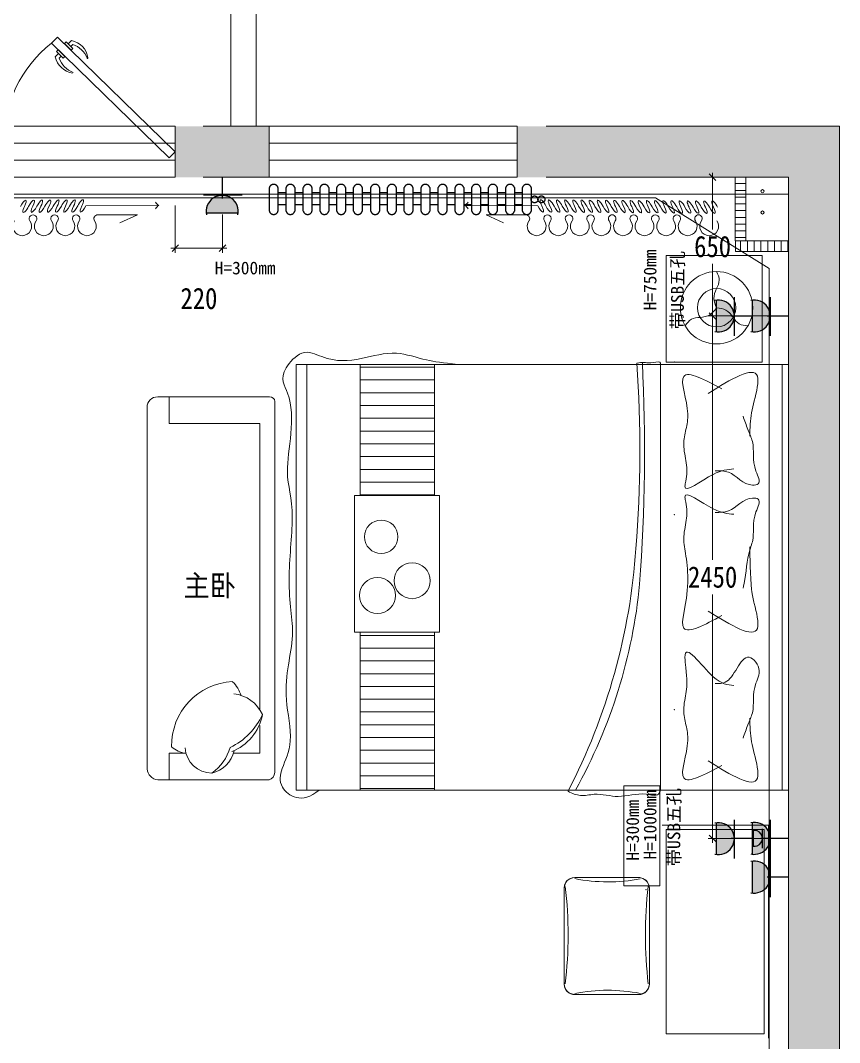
# Model space of a CAD drawing. Header units: millimetres. Extents: x -41640 to 3079702, y -5257903 to 68462.
# Drawn here: x 61731 to 65576, y 13134 to 17937 of the extents above; entities that cross this region are included whole.
import ezdxf

# ---------------------------------------------------------------- set-up
doc = ezdxf.new("R2010")
doc.units = ezdxf.units.MM
doc.header["$LTSCALE"] = 10
doc.linetypes.add('ACAD_ISO03W100', pattern=[30, 12, -18])
doc.linetypes.add('CONTINOUS', pattern=[0])
doc.layers.get('0').update_dxf_attribs({"color": 255})
doc.layers.get('Defpoints').update_dxf_attribs({"color": 255})
for name, color, linetype, lineweight in [('1强弱电插座尺寸', 5, 'Continuous', 0), ('1强电插座布线图', 1, 'Continuous', 30), ('1强电插座布置图', 1, 'Continuous', 30), ('浅线', 251, 'CONTINOUS', 0)]:
    doc.layers.add(name, color=color, linetype=linetype, lineweight=lineweight)
for name, color, linetype in [('2323', 4, 'Continuous'), ('LAYER2', 8, 'Continuous'), ('虚线', 7, 'Continuous')]:
    doc.layers.add(name, color=color, linetype=linetype)
doc.styles.get("Standard").update_dxf_attribs({"font": ''})
doc.styles.add('夏建东', font='', dxfattribs={"width": 0.85})
doc.styles.get('Standard').set_extended_font_data('SimSun')
doc.styles.get('夏建东').set_extended_font_data('SimSun')
doc.dimstyles.new('g', dxfattribs={"dimtxt": 100, "dimasz": 31, "dimexe": 21, "dimexo": 30, "dimgap": 31, "dimtad": 1, "dimtih": 1, "dimtoh": 1, "dimdec": 0, "dimrnd": 10, "dimdsep": 46, "dimtxsty": '夏建东', "dimblk": 'OBLIQUE', "dimcen": 2.5, "dimdle": 21, "dimclrd": 5, "dimclre": 5, "dimclrt": 5, "dimadec": 0, "dimazin": 0, "dimtfac": 1, "dimtdec": 0, "dimtmove": 2, "dimatfit": 3, "dimldrblk": 'DOT', "dimfxl": 300, "dimlwd": -1, "dimlwe": -1, "dimarcsym": 1})

# ---------------------------------------------------------------- blocks, each defined once
blk = doc.blocks.new('强电插座')
at = {"lineweight": 0}
h = blk.add_hatch(color=12, dxfattribs=at)
h.set_gradient(color1=(216, 3, 3), color2=(230, 5, 5), tint=1, name='CYLINDER')
h.paths.add_polyline_path([(88497.8, 75989.2, 1.129445), (88497.8, 75909.4)])
at = {"layer": '2323', "color": 1}
for p, q in [((88452.6, 75999.6), (88452.6, 75902)), ((88497.8, 75989.2), (88497.8, 75909.4)), ((88407.2, 75949.3), (88460.4, 75949.3))]:
    blk.add_line(p, q, dxfattribs=at)
blk.add_arc((88492.9, 75949.3), 40.2, 77.2553, 282.7447, dxfattribs=at)
at = {"layer": 'LAYER2', "color": 1, "ltscale": 20}
blk.add_line((88456.4, 75966.1), (88456.4, 75966.1), dxfattribs=at)
blk = doc.blocks.new('_Oblique')
at = {"color": 0, "linetype": 'ByBlock', "lineweight": -2}
blk.add_line((-0.5, -0.5), (0.5, 0.5), dxfattribs=at)
blk = doc.blocks.new('*D976')
at = {"layer": '1强弱电插座尺寸', "color": 5, "ltscale": 0.01}
for p, q in [((65253.8, 17199.8), (64958.7, 17199.8)), ((64979.7, 17220.8), (64979.7, 16954.9)), ((64979.7, 16527), (64979.7, 16792.9)), ((65305.6, 16548), (64958.7, 16548))]:
    blk.add_line(p, q, dxfattribs=at)
at = {"layer": 'Defpoints', "color": 0, "linetype": 'ByBlock', "lineweight": 30, "ltscale": 0.01}
for p in [(65283.8, 17199.8), (64979.7, 16548), (65335.6, 16548)]:
    blk.add_point(p, dxfattribs=at)
at = {"layer": '1强弱电插座尺寸', "color": 5, "linetype": 'ByBlock', "ltscale": 0.01, "xscale": 31, "yscale": 31, "zscale": 31}
for p, rotation in [((64979.7, 17199.8), 90), ((64979.7, 16548), 270)]:
    blk.add_blockref('_Oblique', p, dxfattribs=dict(at, rotation=rotation))
at = {"layer": '1强弱电插座尺寸', "color": 5, "linetype": 'ByBlock', "lineweight": 13, "ltscale": 0.01, "insert": (64979.7, 16873.9), "char_height": 100, "attachment_point": 5, "style": '夏建东'}
blk.add_mtext('650', dxfattribs=at)
blk = doc.blocks.new('_Dot')
at = {"color": 0, "linetype": 'ByBlock', "lineweight": -2}
blk.add_line((-0.5, 0), (-1, 0), dxfattribs=at)
at = {"color": 0, "linetype": 'ByBlock', "const_width": 0.5}
blk.add_lwpolyline([(-0.25, 0, 1), (0.25, 0, 1)], format="xyb", close=True, dxfattribs=at)
blk = doc.blocks.new('*D935')
at = {"layer": '1强弱电插座尺寸', "color": 5, "ltscale": 0.01}
for p, q in [((64979.7, 16569), (64979.7, 15401.9)), ((65249.7, 16548), (64958.7, 16548)), ((64979.7, 14072.9), (64979.7, 15239.9)), ((65256, 14093.9), (64958.7, 14093.9))]:
    blk.add_line(p, q, dxfattribs=at)
at = {"layer": 'Defpoints', "color": 0, "linetype": 'ByBlock', "lineweight": 30, "ltscale": 0.01}
for p in [(65279.7, 16548), (64979.7, 14093.9), (65286, 14093.9)]:
    blk.add_point(p, dxfattribs=at)
at = {"layer": '1强弱电插座尺寸', "color": 5, "linetype": 'ByBlock', "ltscale": 0.01, "xscale": 31, "yscale": 31, "zscale": 31}
for p, rotation in [((64979.7, 16548), 90), ((64979.7, 14093.9), 270)]:
    blk.add_blockref('_Oblique', p, dxfattribs=dict(at, rotation=rotation))
at = {"layer": '1强弱电插座尺寸', "color": 5, "linetype": 'ByBlock', "lineweight": 13, "ltscale": 0.01, "insert": (64979.7, 15320.9), "char_height": 100, "attachment_point": 5, "style": '夏建东'}
blk.add_mtext('2450', dxfattribs=at)
blk = doc.blocks.new('*D938')
at = {"layer": '1强弱电插座尺寸', "color": 5, "ltscale": 0.01}
for p, q in [((62457.6, 17067.5), (62457.6, 16845.4)), ((62678.9, 17025.2), (62678.9, 16845.4)), ((62436.6, 16866.4), (62699.9, 16866.4))]:
    blk.add_line(p, q, dxfattribs=at)
at = {"layer": 'Defpoints', "color": 0, "linetype": 'ByBlock', "lineweight": 30, "ltscale": 0.01}
for p in [(62457.6, 17097.5), (62678.9, 17055.2), (62678.9, 16866.4)]:
    blk.add_point(p, dxfattribs=at)
at = {"layer": '1强弱电插座尺寸', "color": 5, "linetype": 'ByBlock', "ltscale": 0.01, "xscale": 31, "yscale": 31, "zscale": 31, "rotation": 180}
blk.add_blockref('_Oblique', (62457.6, 16866.4), dxfattribs=at)
at = {"layer": '1强弱电插座尺寸', "color": 5, "linetype": 'ByBlock', "ltscale": 0.01, "xscale": 31, "yscale": 31, "zscale": 31}
blk.add_blockref('_Oblique', (62678.9, 16866.4), dxfattribs=at)
at = {"layer": '1强弱电插座尺寸', "color": 5, "linetype": 'ByBlock', "lineweight": 13, "ltscale": 0.01, "insert": (62568.3, 16629.9), "char_height": 100, "attachment_point": 5, "style": '夏建东'}
blk.add_mtext('220', dxfattribs=at)
blk = doc.blocks.new('syredy')
at = {"layer": '虚线', "color": 250, "linetype": 'ACAD_ISO03W100'}
for p, q in [((478197.2, 224282.7), (478197.2, 224394.5)), ((478237.7, 224394.5), (478237.7, 224282.7)), ((478237.7, 224370.8), (478275.8, 224370.8)), ((478275.8, 224282.7), (478275.8, 224394.5)), ((478316.3, 224394.5), (478316.3, 224282.7)), ((478316.3, 224370.8), (478356.7, 224370.8)), ((478356.7, 224282.7), (478356.7, 224394.5)), ((478397.3, 224394.5), (478397.3, 224282.7)), ((478397.3, 224370.8), (478435.3, 224370.8)), ((478435.3, 224282.7), (478435.3, 224394.5)), ((478475.9, 224394.5), (478475.9, 224282.7)), ((478475.9, 224370.8), (478514, 224370.8)), ((478514, 224282.7), (478514, 224394.5)), ((478554.5, 224394.5), (478554.5, 224282.7)), ((478554.5, 224370.8), (478592.6, 224370.8)), ((478592.6, 224282.7), (478592.6, 224394.5)), ((478633.1, 224394.5), (478633.1, 224282.7)), ((478633.1, 224370.8), (478673.5, 224370.8)), ((478673.5, 224282.7), (478673.5, 224394.5)), ((478714, 224394.5), (478714, 224282.7)), ((478714, 224370.8), (478752.1, 224370.8)), ((478752.1, 224282.7), (478752.1, 224394.5)), ((478792.6, 224394.5), (478792.6, 224282.7)), ((478792.6, 224370.8), (478830.7, 224370.8)), ((478830.7, 224282.7), (478830.7, 224394.5)), ((478871.2, 224394.5), (478871.2, 224282.7)), ((478871.2, 224370.8), (478909.3, 224370.8)), ((478909.3, 224282.7), (478909.3, 224394.5)), ((478949.8, 224394.5), (478949.8, 224282.7)), ((478949.8, 224370.8), (478990.3, 224370.8)), ((478990.3, 224282.7), (478990.3, 224394.5)), ((479030.8, 224394.5), (479030.8, 224282.7)), ((479030.8, 224370.8), (479068.9, 224370.8)), ((479068.9, 224282.7), (479068.9, 224394.5)), ((479109.4, 224394.5), (479109.4, 224282.7)), ((479109.4, 224370.8), (479147.5, 224370.8)), ((479147.5, 224282.7), (479147.5, 224394.5)), ((479188, 224394.5), (479188, 224282.7)), ((479188, 224370.8), (479226.1, 224370.8)), ((479226.1, 224282.7), (479226.1, 224394.5)), ((479266.6, 224394.5), (479266.6, 224282.7)), ((479266.6, 224370.8), (479307.1, 224370.8)), ((479307.1, 224282.7), (479307.1, 224394.5)), ((479347.6, 224394.5), (479347.6, 224282.7)), ((479347.6, 224370.8), (479385.7, 224370.8)), ((479385.7, 224282.7), (479385.7, 224394.5)), ((479426.2, 224394.5), (479426.2, 224282.7)), ((478237.7, 224313.7), (478275.8, 224313.7)), ((478316.3, 224313.7), (478356.7, 224313.7)), ((478397.3, 224313.7), (478435.3, 224313.7)), ((478475.9, 224313.7), (478514, 224313.7)), ((478554.5, 224313.7), (478592.6, 224313.7)), ((478633.1, 224313.7), (478673.5, 224313.7)), ((478714, 224313.7), (478752.1, 224313.7)), ((478792.6, 224313.7), (478830.7, 224313.7)), ((478871.2, 224313.7), (478909.3, 224313.7)), ((478949.8, 224313.7), (478990.3, 224313.7)), ((479030.8, 224313.7), (479068.9, 224313.7)), ((479109.4, 224313.7), (479147.5, 224313.7)), ((479188, 224313.7), (479226.1, 224313.7)), ((479266.6, 224313.7), (479307.1, 224313.7)), ((479347.6, 224313.7), (479385.7, 224313.7))]:
    blk.add_line(p, q, dxfattribs=at)
for centre, major_axis, start_param, end_param in [((478217.4, 224387.7), (-15.1, -15.1), 2.677764, 5.176218), ((478217.4, 224387.7), (-15.1, -15.1), 2.677764, 5.176218), ((478296, 224387.7), (15.1, -15.1), 1.106968, 3.605421), ((478296, 224387.7), (15.1, -15.1), 1.106968, 3.605421), ((478377, 224387.7), (-15.1, -15.1), 2.677764, 5.176218), ((478377, 224387.7), (-15.1, -15.1), 2.677764, 5.176218), ((478455.6, 224387.7), (-15.1, -15.1), 2.677764, 5.176218), ((478455.6, 224387.7), (-15.1, -15.1), 2.677764, 5.176218), ((478534.2, 224387.7), (-15.1, -15.1), 2.677764, 5.176218), ((478534.2, 224387.7), (-15.1, -15.1), 2.677764, 5.176218), ((478612.8, 224387.7), (15.1, -15.1), 1.106968, 3.605421), ((478612.8, 224387.7), (15.1, -15.1), 1.106968, 3.605421), ((478693.8, 224387.7), (-15.1, -15.1), 2.677764, 5.176218), ((478693.8, 224387.7), (-15.1, -15.1), 2.677764, 5.176218), ((478772.4, 224387.7), (-15.1, -15.1), 2.677764, 5.176218), ((478772.4, 224387.7), (-15.1, -15.1), 2.677764, 5.176218), ((478851, 224387.7), (-15.1, -15.1), 2.677764, 5.176218), ((478851, 224387.7), (-15.1, -15.1), 2.677764, 5.176218), ((478929.6, 224387.7), (15.1, -15.1), 1.106968, 3.605421), ((478929.6, 224387.7), (15.1, -15.1), 1.106968, 3.605421), ((479010.6, 224387.7), (-15.1, -15.1), 2.677764, 5.176218), ((479010.6, 224387.7), (-15.1, -15.1), 2.677764, 5.176218), ((479089.2, 224387.7), (-15.1, -15.1), 2.677764, 5.176218), ((479089.2, 224387.7), (-15.1, -15.1), 2.677764, 5.176218), ((479167.8, 224387.7), (-15.1, -15.1), 2.677764, 5.176218), ((479167.8, 224387.7), (-15.1, -15.1), 2.677764, 5.176218), ((479246.4, 224387.7), (15.1, -15.1), 1.106968, 3.605421), ((479246.4, 224387.7), (15.1, -15.1), 1.106968, 3.605421), ((479327.3, 224387.7), (-15.1, -15.1), 2.677764, 5.176218), ((479327.3, 224387.7), (-15.1, -15.1), 2.677764, 5.176218), ((479405.9, 224387.7), (-15.1, -15.1), 2.677764, 5.176218), ((479405.9, 224387.7), (-15.1, -15.1), 2.677764, 5.176218), ((479442.2, 224338.4), (-11.4, -11.4), 5.497787, 11.780972), ((479442.2, 224338.4), (-11.4, -11.4), 5.497787, 11.780972), ((479474.3, 224338.7), (11.4, -11.4), 3.926991, 10.210176), ((478217.4, 224288.6), (14.9, -14.9), 4.207775, 6.787799), ((478217.4, 224288.6), (14.9, -14.9), 4.207775, 6.787799), ((478296, 224288.6), (-14.9, -14.9), 5.778572, 8.358595), ((478296, 224288.6), (-14.9, -14.9), 5.778572, 8.358595), ((478377, 224288.6), (-14.9, -14.9), 5.778572, 8.358595), ((478377, 224288.6), (-14.9, -14.9), 5.778572, 8.358595), ((478455.6, 224288.6), (14.9, -14.9), 4.207775, 6.787799), ((478455.6, 224288.6), (14.9, -14.9), 4.207775, 6.787799), ((478534.2, 224288.6), (14.9, -14.9), 4.207775, 6.787799), ((478534.2, 224288.6), (14.9, -14.9), 4.207775, 6.787799), ((478612.8, 224288.6), (-14.9, -14.9), 5.778572, 8.358595), ((478612.8, 224288.6), (-14.9, -14.9), 5.778572, 8.358595), ((478693.8, 224288.6), (-14.9, -14.9), 5.778572, 8.358595), ((478693.8, 224288.6), (-14.9, -14.9), 5.778572, 8.358595), ((478772.4, 224288.6), (14.9, -14.9), 4.207775, 6.787799), ((478772.4, 224288.6), (14.9, -14.9), 4.207775, 6.787799), ((478851, 224288.6), (14.9, -14.9), 4.207775, 6.787799), ((478851, 224288.6), (14.9, -14.9), 4.207775, 6.787799), ((478929.6, 224288.6), (-14.9, -14.9), 5.778572, 8.358595), ((478929.6, 224288.6), (-14.9, -14.9), 5.778572, 8.358595), ((479010.6, 224288.6), (-14.9, -14.9), 5.778572, 8.358595), ((479010.6, 224288.6), (-14.9, -14.9), 5.778572, 8.358595), ((479089.2, 224288.6), (14.9, -14.9), 4.207775, 6.787799), ((479089.2, 224288.6), (14.9, -14.9), 4.207775, 6.787799), ((479167.8, 224288.6), (14.9, -14.9), 4.207775, 6.787799), ((479167.8, 224288.6), (14.9, -14.9), 4.207775, 6.787799), ((479246.4, 224288.6), (-14.9, -14.9), 5.778572, 8.358595), ((479246.4, 224288.6), (-14.9, -14.9), 5.778572, 8.358595), ((479327.3, 224288.6), (-14.9, -14.9), 5.778572, 8.358595), ((479327.3, 224288.6), (-14.9, -14.9), 5.778572, 8.358595), ((479405.9, 224288.6), (14.9, -14.9), 4.207775, 6.787799), ((479405.9, 224288.6), (14.9, -14.9), 4.207775, 6.787799)]:
    blk.add_ellipse(centre, major_axis=major_axis, ratio=1, start_param=start_param, end_param=end_param, dxfattribs=at)

msp = doc.modelspace()

# ---------------------------------------------------------------- hatches: boundary and pattern name
at = {"layer": '浅线', "ltscale": 0.5}
h = msp.add_hatch(color=256, dxfattribs=at)
h.dxf.hatch_style = 1
h.paths.add_polyline_path([(64062.6, 17439.8), (64062.6, 17199.8), (65335.6, 17199.8), (65335.6, 10329.8), (59502.6, 10329.8), (59502.6, 11344.8), (57672.6, 11344.8), (57672.6, 11324.8), (57672.6, 11104.8), (59262.6, 11104.8), (59262.6, 10089.8), (65575.6, 10089.8), (65575.6, 17439.8)])
h = msp.add_hatch(color=256, dxfattribs=at)
h.dxf.hatch_style = 1
h.paths.add_polyline_path([(62457.6, 17439.8), (62457.6, 17199.8), (62897.6, 17199.8), (62897.6, 17439.8)])
h = msp.add_hatch(dxfattribs=at)
h.set_pattern_fill('ANSI31', color=256, scale=10, angle=135)
h.set_pattern_definition([(180, (-413914.42, -221526.447), (-5e-15, -31.75), [])])
h.paths.add_polyline_path([(65085.6, 17199.8), (65135.6, 17199.8), (65136.3, 16901.3), (65086.3, 16901.3)])
h = msp.add_hatch(dxfattribs=at)
h.set_pattern_fill('ANSI31', color=256, scale=10, angle=45)
h.set_pattern_definition([(90, (-413964.42, -221626.447), (-31.75, 5e-15), [])])
h.paths.add_polyline_path([(65086.4, 16901.3), (65335.1, 16901.3), (65335.1, 16851.3), (65086.4, 16851.3)])

# ---------------------------------------------------------------- linework, layer by layer
at = {"layer": '1强弱电插座尺寸', "color": 1, "linetype": 'ByBlock', "lineweight": 9}
msp.add_lwpolyline([(64732.3, 14340.5), (64732.3, 13871.1), (64563, 13871.1), (64563, 14340.5)], close=True, dxfattribs=at)
at = {"layer": '1强电插座布线图', "lineweight": 0, "ltscale": 0.1}
msp.add_lwpolyline([(59154.7, 12663.5), (59154.7, 12337.2, -0.414214), (59054.7, 12237.2), (57880.9, 12237.2, 0.414214), (57780.9, 12137.2), (57780.9, 11544, 0.414214), (57880.9, 11444), (59476.2, 11444, -0.414214), (59576.2, 11344), (59576.2, 10505.9, 0.414214), (59676.2, 10405.9), (61046.9, 10405.9, 0.414214), (61146.9, 10505.9), (61146.9, 12642.5, -0.414214), (61246.9, 12742.5), (65144.5, 12742.5, 0.414214), (65244.5, 12842.5), (65244.5, 16771.5), (64711.7, 17102.9), (61028.1, 17102.9), (61028.1, 14692.5, -0.414214), (60928.1, 14592.5), (60690.2, 14592.5)], format="xyb", dxfattribs=at)
at = {"layer": '浅线', "ltscale": 0.5}
for p, q in [((62837.6, 18559.8), (62837.6, 17439.8)), ((62717.6, 18439.8), (62717.6, 17439.8)), ((61876.6, 17830), (61904.9, 17858.3)), ((61876.6, 17830), (61904.9, 17858.3)), ((62429.3, 17291.5), (61876.6, 17830)), ((61904.9, 17858.3), (62457.6, 17319.8)), ((61945.4, 17836.2), (61938, 17828.7)), ((61938, 17828.7), (61969, 17797.6)), ((61976.5, 17805.1), (61945.4, 17836.2)), ((61954.7, 17826.9), (61970.3, 17842.4)), ((61967.2, 17814.4), (61954.7, 17826.9)), ((61976.6, 17823.9), (61967.2, 17814.4)), ((61909.8, 17781.9), (61894.2, 17766.4)), ((61900.4, 17791.2), (61907.9, 17798.7)), ((61931.5, 17760.1), (61900.4, 17791.2)), ((61907.9, 17798.7), (61939, 17767.6)), ((61922.2, 17769.5), (61909.8, 17781.9)), ((61912.7, 17760), (61922.2, 17769.5)), ((61969, 17797.6), (61976.5, 17805.1)), ((61939, 17767.6), (61931.5, 17760.1)), ((62457.6, 17439.8), (62457.6, 17199.8)), ((62588.6, 17439.8), (63028.6, 17439.8)), ((62897.6, 17439.8), (62897.6, 17199.8)), ((64062.6, 17439.8), (64062.6, 17199.8)), ((64198.6, 17439.8), (65575.6, 17439.8)), ((65575.6, 10089.8), (65575.6, 17439.8)), ((61207.6, 17359.8), (62457.6, 17359.8)), ((62897.6, 17359.8), (64062.6, 17359.8)), ((62457.6, 17319.8), (62429.3, 17291.5)), ((61207.6, 17279.8), (62457.6, 17279.8)), ((62897.6, 17279.8), (64062.6, 17279.8)), ((62588.6, 17199.8), (63028.6, 17199.8)), ((64198.6, 17199.8), (65335.6, 17199.8)), ((65335.6, 10329.8), (65335.6, 17199.8)), ((49735.6, 17119.8), (65335.6, 17119.8)), ((49735.6, 17119.8), (65335.6, 17119.8)), ((62037.7, 17065.2), (62380.8, 17067.8)), ((64158.8, 17065.2), (63815.8, 17067.8)), ((62093.3, 17023.1), (62279.6, 17023.1)), ((62279.6, 17023.1), (62197.6, 16985.8)), ((64103.3, 17023.1), (63917, 17023.1)), ((63917, 17023.1), (63998.9, 16985.8)), ((65211.9, 16831.8), (64761.9, 16831.8)), ((64761.9, 16831.8), (64761.9, 16331.8)), ((65211.9, 16331.8), (65211.9, 16831.8)), ((64761.9, 16331.8), (65211.9, 16331.8)), ((63024.6, 14320.9), (63024.6, 16320.9)), ((63024.6, 16320.9), (65335.6, 16320.9)), ((63074.6, 14320.9), (63074.6, 16320.9)), ((63324.6, 15704.2), (63324.6, 16320.9)), ((63674.6, 16307.5), (63324.6, 16307.5)), ((63674.6, 15704.2), (63674.6, 16320.9)), ((64735.6, 14320.9), (64735.6, 16320.9)), ((65305.6, 16320.9), (65305.6, 14320.9)), ((65335.6, 16320.9), (65335.6, 14320.9)), ((63674.6, 16247.5), (63324.6, 16247.5)), ((63674.6, 16187.5), (63324.6, 16187.5)), ((62374.9, 16168.4), (62900.1, 16168.4)), ((62428.9, 16043.4), (62428.9, 16168.4)), ((62924.9, 16146.2), (62924.9, 14402.6)), ((62324.9, 14419.9), (62324.9, 16118.4)), ((63674.6, 16127.5), (63324.6, 16127.5)), ((62428.9, 16043.4), (62730.6, 16043.4)), ((62730.6, 16043.4), (62853.9, 16043.4)), ((62853.9, 16043.4), (62853.9, 14698.4)), ((63674.6, 16067.5), (63324.6, 16067.5)), ((63674.6, 16007.5), (63324.6, 16007.5)), ((63674.6, 15947.5), (63324.6, 15947.5)), ((63674.6, 15887.5), (63324.6, 15887.5)), ((63674.6, 15827.5), (63324.6, 15827.5)), ((63674.6, 15767.5), (63324.6, 15767.5)), ((62853.9, 14698.4), (62853.9, 15738.4)), ((63299.3, 15062.7), (63299.3, 15704.2)), ((63299.3, 15704.2), (63698.3, 15704.2)), ((63674.6, 15707.5), (63324.6, 15707.5)), ((63698.3, 15704.2), (63698.3, 15062.7)), ((63698.3, 15062.7), (63299.3, 15062.7)), ((63324.6, 14320.9), (63324.6, 15062.7)), ((63674.6, 15047.5), (63324.6, 15047.5)), ((63674.6, 14320.9), (63674.6, 15062.7)), ((63674.6, 14987.5), (63324.6, 14987.5)), ((62853.9, 14852.7), (62853.9, 14962.9)), ((63674.6, 14927.5), (63324.6, 14927.5)), ((63674.6, 14867.5), (63324.6, 14867.5)), ((63674.6, 14807.5), (63324.6, 14807.5)), ((63674.6, 14747.5), (63324.6, 14747.5)), ((63674.6, 14687.5), (63324.6, 14687.5)), ((62853.9, 14493.4), (62853.9, 14623.5)), ((63674.6, 14627.5), (63324.6, 14627.5)), ((63674.6, 14567.5), (63324.6, 14567.5)), ((63674.6, 14507.5), (63324.6, 14507.5)), ((62428.9, 14493.4), (62428.9, 14368.4)), ((62428.9, 14493.4), (62506.4, 14493.4)), ((62730.6, 14493.4), (62853.9, 14493.4)), ((63674.6, 14447.5), (63324.6, 14447.5)), ((62898.4, 14368.4), (62374.9, 14368.4)), ((63674.6, 14387.5), (63324.6, 14387.5)), ((65335.6, 14320.9), (63024.6, 14320.9)), ((63674.6, 14327.5), (63324.6, 14327.5)), ((65242.3, 14155.7), (64742.3, 14155.7)), ((65222.3, 14135.7), (64762.3, 14135.7)), ((64762.3, 14135.7), (64762.3, 13175.7)), ((65222.3, 13175.7), (65222.3, 14135.7)), ((65242.3, 13155.7), (65242.3, 14155.7)), ((64291, 13887.1), (64285.2, 13874.7)), ((64297.5, 13895.1), (64291, 13887.1)), ((64309.7, 13904.1), (64297.5, 13895.1)), ((64320.3, 13908.2), (64309.7, 13904.1)), ((64332.9, 13909.7), (64320.3, 13908.2)), ((64632.9, 13909.7), (64332.9, 13909.7)), ((64632.9, 13909.7), (64332.9, 13909.7)), ((64638.8, 13909.4), (64632.9, 13909.7)), ((64652.1, 13905.9), (64638.8, 13909.4)), ((64665, 13898.1), (64652.1, 13905.9)), ((64672.7, 13889.9), (64665, 13898.1)), ((64679.1, 13878.7), (64672.7, 13889.9)), ((64682.9, 13859.7), (64679.1, 13878.7)), ((64285.2, 13874.7), (64282.9, 13859.7)), ((64282.9, 13859.7), (64282.9, 13409.7)), ((64282.9, 13859.7), (64282.9, 13409.7)), ((64682.9, 13409.7), (64682.9, 13859.7)), ((64682.9, 13409.7), (64682.9, 13859.7)), ((64282.9, 13409.7), (64285, 13395.4)), ((64678.8, 13390), (64682.9, 13409.7)), ((64285, 13395.4), (64287.9, 13387.8)), ((64287.9, 13387.8), (64293.9, 13378.4)), ((64293.9, 13378.4), (64301.7, 13370.6)), ((64301.7, 13370.6), (64311.8, 13364.4)), ((64311.8, 13364.4), (64332.9, 13359.7)), ((64332.9, 13359.7), (64632.9, 13359.7)), ((64332.9, 13359.7), (64632.9, 13359.7)), ((64632.9, 13359.7), (64657.5, 13366.3)), ((64657.5, 13366.3), (64668.2, 13374.4)), ((64668.2, 13374.4), (64678.8, 13390)), ((64762.3, 13175.7), (65222.3, 13175.7))]:
    msp.add_line(p, q, dxfattribs=at)
for points in [[(61207.6, 17439.8), (62457.6, 17439.8), (62457.6, 17199.8), (61207.6, 17199.8)], [(62897.6, 17439.8), (64062.6, 17439.8), (64062.6, 17199.8), (62897.6, 17199.8)], [(65085.6, 17199.8), (65135.6, 17199.8), (65136.3, 16901.3), (65086.3, 16901.3)], [(65086.4, 16901.3), (65335.1, 16901.3), (65335.1, 16851.3), (65086.4, 16851.3)]]:
    msp.add_lwpolyline(points, close=True, dxfattribs=at)
for centre, radius in [((65213.9, 17134.3), 7.5), ((65213.9, 17134.3), 7.5), ((65213.9, 17034.3), 7.5), ((65213.9, 17034.3), 7.5), ((64998.3, 16586.7), 170), ((64998.3, 16586.7), 90), ((63424, 15510.5), 78.6), ((63569.3, 15304.4), 84.5), ((63406.3, 15234.7), 84.5)]:
    msp.add_circle(centre, radius, dxfattribs=at)
for centre, radius, start, end in [((62241.9, 17366.7), 590.1, 128.2569, 180.6719), ((62396.9, 17100.1), 36.1, 207.2553, 243.4645), ((62397.4, 17035.8), 36.1, 117.4106, 153.6198), ((63799.7, 17100.1), 36.1, 296.5355, 332.7447), ((63799.2, 17035.8), 36.1, 26.3802, 62.5894), ((56246.9, 15912.3), 8413.4, 355.7488, 2.84357), ((58834.2, 15921), 5804.2, 355.40302, 4.00342), ((62374.9, 16118.4), 50, 90, 180), ((62901, 16144.4), 24, 4.3473, 92.0789), ((61714.8, 15651.9), 2911.5, 332.6611, 356.139), ((62182.6, 15522.9), 2465.8, 330.8257, 354.5465), ((62739.8, 14530.7), 299.6, 92.5017, 181.246), ((62611.4, 14716.6), 161.7, 16.7793, 44.4945), ((62715.9, 14609.2), 164.3, 23.6981, 84.2011), ((62581.9, 14803.2), 311.9, 295.3203, 335.774), ((62637.4, 14718.1), 232.9, 291.3388, 349.4113), ((62518.8, 14605.8), 113.2, 226.1116, 263.7097), ((62629.8, 14526.9), 126.7, 183.8217, 269.8172), ((62497.8, 14584.5), 226.4, 305.5061, 343.7924), ((62595.5, 14537.6), 141.6, 283.8554, 346.6695), ((62382, 14425.3), 57.4, 185.3823, 262.8804), ((62881.9, 14408.5), 43.4, 292.3128, 352.1283), ((64332.9, 13859.7), 50, 90, 180), ((64488, 14692.2), 802.8, 258.8563, 280.9359), ((64632.9, 13859.7), 50, 0, 90), ((62329.7, 13641.3), 1971.7, 353.2571, 6.5902), ((66636, 13641.3), 1971.7, 173.4098, 186.7429), ((64332.9, 13409.7), 50, 180, 270), ((64632.9, 13409.7), 50, 270, 0), ((64488, 12577.3), 802.8, 79.0641, 101.1437)]:
    msp.add_arc(centre, radius, start, end, dxfattribs=at)
at = {"layer": '浅线', "ltscale": 0.5, "extrusion": (0, 0, -1)}
for centre, major_axis, ratio, start_param, end_param in [((61951.5, 17747.4), (-96.8, 0.1), 1, 1.764562, 3.000974), ((61943.5, 17722.5), (-106.7, 0.1), 1, 1.885046, 2.79053), ((62045.4, 17760.3), (-2.08, 0), 1, 2.873729, 5.638902), ((64168.4, 17065.1), (-16.3, 28.7), 0.254545, 1.716714, 4.858306), ((64187.6, 17065), (-16.3, 28.7), 0.254545, -1.424879, 1.716714), ((64206.8, 17064.8), (-16.3, 28.7), 0.254545, 1.716714, 4.858306), ((64226, 17064.7), (-16.3, 28.7), 0.254545, -1.424879, 1.716714), ((64245.2, 17064.5), (-16.3, 28.7), 0.254545, 1.716714, 4.858306), ((64264.4, 17064.4), (-16.3, 28.7), 0.254545, -1.424879, 1.716714), ((64283.6, 17064.2), (-16.3, 28.7), 0.254545, 1.716714, 4.858306), ((64302.8, 17064.1), (-16.3, 28.7), 0.254545, -1.424879, 1.716714), ((64322, 17063.9), (-16.3, 28.7), 0.254545, 1.716714, 4.858306), ((64341.1, 17063.8), (-16.3, 28.7), 0.254545, -1.424879, 1.716714), ((64360.3, 17063.7), (-16.3, 28.7), 0.254545, 1.716714, 4.858306), ((64379.5, 17063.5), (-16.3, 28.7), 0.254545, -1.424879, 1.716714), ((64398.7, 17063.4), (-16.3, 28.7), 0.254545, 1.716714, 4.858306), ((64417.9, 17063.2), (-16.3, 28.7), 0.254545, -1.424879, 1.716714), ((64437.1, 17063.1), (-16.3, 28.7), 0.254545, 1.716714, 4.858306), ((64456.3, 17062.9), (-16.3, 28.7), 0.254545, -1.424879, 1.716714), ((64475.5, 17062.8), (-16.3, 28.7), 0.254545, 1.716714, 4.858306), ((64494.7, 17062.6), (-16.3, 28.7), 0.254545, -1.424879, 1.716714), ((64513.9, 17062.5), (-16.3, 28.7), 0.254545, 1.716714, 4.858306), ((64533.1, 17062.3), (-16.3, 28.7), 0.254545, -1.424879, 1.716714), ((64552.3, 17062.2), (-16.3, 28.7), 0.254545, 1.716714, 4.858306), ((64571.5, 17062), (-16.3, 28.7), 0.254545, -1.424879, 1.716714), ((64590.6, 17061.9), (-16.3, 28.7), 0.254545, 1.716714, 4.858306), ((64609.8, 17061.7), (-16.3, 28.7), 0.254545, -1.424879, 1.716714), ((64629, 17061.6), (-16.3, 28.7), 0.254545, 1.716714, 4.858306), ((64648.2, 17061.5), (-16.3, 28.7), 0.254545, -1.424879, 1.716714), ((64667.4, 17061.3), (-16.3, 28.7), 0.254545, 1.716714, 4.858306), ((64686.6, 17061.2), (-16.3, 28.7), 0.254545, -1.424879, 1.716714), ((64705.8, 17061), (-16.3, 28.7), 0.254545, 1.716714, 4.858306), ((64725, 17060.9), (-16.3, 28.7), 0.254545, -1.424879, 1.716714), ((64744.2, 17060.7), (-16.3, 28.7), 0.254545, 1.716714, 4.858306), ((64763.4, 17060.6), (-16.3, 28.7), 0.254545, -1.424879, 1.716714), ((64782.6, 17060.4), (-16.3, 28.7), 0.254545, 1.716714, 4.858306), ((64801.8, 17060.3), (-16.3, 28.7), 0.254545, -1.424879, 1.716714), ((64821, 17060.1), (-16.3, 28.7), 0.254545, 1.716714, 4.858306), ((64840.1, 17060), (-16.3, 28.7), 0.254545, -1.424879, 1.716714), ((64859.3, 17059.8), (-16.3, 28.7), 0.254545, 1.716714, 4.858306), ((64878.5, 17059.7), (-16.3, 28.7), 0.254545, -1.424879, 1.716714), ((64897.7, 17059.5), (-16.3, 28.7), 0.254545, 1.716714, 4.858306), ((64916.9, 17059.4), (-16.3, 28.7), 0.254545, -1.424879, 1.716714), ((64936.1, 17059.3), (-16.3, 28.7), 0.254545, 1.716714, 4.858306), ((64955.3, 17059.1), (-16.3, 28.7), 0.254545, -1.424879, 1.716714), ((64974.5, 17059), (-16.3, 28.7), 0.254545, 1.716714, 4.858306), ((64993.7, 17058.8), (-16.3, 28.7), 0.254545, -1.424879, 1.716714), ((61789.5, 17005.4), (-12.6, -12.6), 1, 0.169911, 4.542591), ((61890.8, 17005.4), (12.6, -12.6), 1, 1.740708, 6.113388), ((61992, 17005.4), (12.6, -12.6), 1, 1.740708, 6.113388), ((62093.3, 17005.4), (12.6, -12.6), 1, 1.740708, 3.927048), ((61738.9, 16969.6), (-31.3, -31.3), 1, -0.785341, 1.400999), ((61738.9, 16969.6), (-31.3, -31.3), 1, 3.311504, 5.497844), ((61840.1, 16969.6), (31.3, -31.3), 1, 0.785455, 2.971795), ((61840.1, 16969.6), (31.3, -31.3), 1, 4.8823, 7.06864), ((61941.4, 16969.6), (31.3, -31.3), 1, 0.785455, 2.971795), ((61941.4, 16969.6), (-31.3, -31.3), 1, 3.311504, 5.497844), ((62042.6, 16969.6), (31.3, -31.3), 1, 0.785455, 2.971795), ((62042.6, 16969.6), (31.3, -31.3), 1, 4.8823, 7.06864)]:
    msp.add_ellipse(centre, major_axis=major_axis, ratio=ratio, start_param=start_param, end_param=end_param, dxfattribs=at)
at = {"layer": '浅线', "ltscale": 0.5}
for centre, major_axis, ratio, start_param, end_param in [((61989.2, 17785.1), (0.1, 96.8), 1, 1.766213, 3.002625), ((62014.1, 17793), (0.1, 106.7), 1, 1.886697, 2.792182), ((61740.2, 17062.9), (-16.3, -28.7), 0.254545, 1.716714, 4.858306), ((61759.4, 17063.1), (-16.3, -28.7), 0.254545, 4.858306, 7.999899), ((61778.6, 17063.2), (-16.3, -28.7), 0.254545, 1.716714, 4.858306), ((61797.8, 17063.4), (16.3, 28.7), 0.254545, 1.716714, 4.858306), ((61817, 17063.5), (16.3, 28.7), 0.254545, 4.858306, 7.999899), ((61836.2, 17063.7), (16.3, 28.7), 0.254545, 1.716714, 4.858306), ((61855.4, 17063.8), (16.3, 28.7), 0.254545, 4.858306, 7.999899), ((61874.6, 17063.9), (16.3, 28.7), 0.254545, 1.716714, 4.858306), ((61893.8, 17064.1), (16.3, 28.7), 0.254545, 4.858306, 7.999899), ((61913, 17064.2), (16.3, 28.7), 0.254545, 1.716714, 4.858306), ((61932.2, 17064.4), (16.3, 28.7), 0.254545, 4.858306, 7.999899), ((61951.3, 17064.5), (16.3, 28.7), 0.254545, 1.716714, 4.858306), ((61970.5, 17064.7), (16.3, 28.7), 0.254545, 4.858306, 7.999899), ((61989.7, 17064.8), (16.3, 28.7), 0.254545, 1.716714, 4.858306), ((62008.9, 17065), (16.3, 28.7), 0.254545, 4.858306, 7.999899), ((62028.1, 17065.1), (16.3, 28.7), 0.254545, 1.716714, 4.858306), ((64103.3, 17005.4), (12.6, 12.6), 1, 4.8823, 7.06864), ((64204.5, 17005.4), (12.6, 12.6), 1, 4.8823, 9.25498), ((64305.8, 17005.4), (12.6, 12.6), 1, 4.8823, 9.25498), ((64407, 17005.4), (-12.6, 12.6), 1, 3.311504, 7.684184), ((64508.3, 17005.4), (12.6, 12.6), 1, 0.785455, 2.971795), ((64508.3, 17005.4), (-12.6, 12.6), 1, 3.311504, 5.497844), ((64609.5, 17005.4), (12.6, 12.6), 1, 4.8823, 9.25498), ((64710.8, 17005.4), (-12.6, 12.6), 1, 3.311504, 7.684184), ((64812, 17005.4), (-12.6, 12.6), 1, 3.311504, 7.684184), ((64913.3, 17005.4), (12.6, 12.6), 1, 0.785455, 2.971795), ((64913, 17005.4), (12.6, 12.6), 1, 4.8823, 7.06864), ((64153.9, 16969.6), (31.3, 31.3), 1, 1.740708, 3.927048), ((64153.9, 16969.6), (-31.3, 31.3), 1, 2.356251, 4.542591), ((64255.2, 16969.6), (-31.3, 31.3), 1, 0.169911, 2.356251), ((64255.2, 16969.6), (31.3, 31.3), 1, 3.927048, 6.113388), ((64356.4, 16969.6), (31.3, 31.3), 1, 1.740708, 3.927048), ((64356.4, 16969.6), (31.3, 31.3), 1, 3.927048, 6.113388), ((64457.7, 16969.6), (-31.3, 31.3), 1, 0.169911, 2.356251), ((64457.7, 16969.6), (31.3, 31.3), 1, 3.927048, 6.113388), ((64558.9, 16969.6), (31.3, 31.3), 1, 1.740708, 3.927048), ((64558.9, 16969.6), (-31.3, 31.3), 1, 2.356251, 4.542591), ((64660.2, 16969.6), (-31.3, 31.3), 1, 0.169911, 2.356251), ((64660.2, 16969.6), (31.3, 31.3), 1, 3.927048, 6.113388), ((64761.4, 16969.6), (31.3, 31.3), 1, 1.740708, 3.927048), ((64761.4, 16969.6), (31.3, 31.3), 1, 3.927048, 6.113388), ((64862.7, 16969.6), (-31.3, 31.3), 1, 0.169911, 2.356251), ((64862.7, 16969.6), (31.3, 31.3), 1, 3.927048, 6.113388), ((64963.6, 16969.6), (31.3, 31.3), 1, 1.740708, 3.927048), ((64963.6, 16969.6), (-31.3, 31.3), 1, 2.356251, 4.542591)]:
    msp.add_ellipse(centre, major_axis=major_axis, ratio=ratio, start_param=start_param, end_param=end_param, dxfattribs=at)
for points, knots in [([(64998.3, 16586.7), (64992.3, 16601.1), (64979.7, 16630.9), (64996.6, 16674.6), (65017.4, 16716.4), (65004.7, 16743.1), (64998.3, 16756.7)], [0, 0, 0, 0, 45, 93.437368, 134.79486, 177.322651, 177.322651, 177.322651, 177.322651]), ([(64998.3, 16586.7), (64988.9, 16574.3), (64969.4, 16548.4), (64923, 16541.2), (64876.5, 16538.4), (64859.6, 16514), (64851.1, 16501.7)], [0, 0, 0, 0, 45, 93.437368, 134.79486, 177.322651, 177.322651, 177.322651, 177.322651]), ([(64998.3, 16586.7), (65013.8, 16584.8), (65045.9, 16580.7), (65075.3, 16544.2), (65101.1, 16505.3), (65130.6, 16502.9), (65145.5, 16501.7)], [0, 0, 0, 0, 45, 93.437368, 134.79486, 177.322651, 177.322651, 177.322651, 177.322651]), ([(63132.1, 14320.9), (63053.2, 14250.8), (62935.6, 14322), (62957.4, 14431.9), (63016.3, 14539.4), (62951.3, 14830.1), (63033.5, 15024.3), (62974.9, 15268.4), (63025.1, 15671.2), (62951.3, 15804.7), (63041.5, 16122.2), (62935.9, 16268.9), (63058.5, 16400.4), (63260.4, 16287.6), (63425.7, 16412.2), (63627.6, 16338.5), (63712.2, 16328.1), (63783.9, 16320.9)], [0, 0, 0, 0, 140.356688, 240.855445, 374.272085, 514.628774, 800.960617, 1037.309606, 1234.977718, 1501.883052, 1872.056655, 1990.732643, 2052.345442, 2125.407537, 2467.000811, 2608.004871, 2719.723648, 2719.723648, 2719.723648, 2719.723648]), ([(64624.2, 16326.2), (64650.5, 16333.6), (64669.6, 16322.2), (64737.4, 16336.9), (64735.6, 16323.1), (64735.6, 16320.9)], [312.53626, 312.53626, 312.53626, 312.53626, 397.469125, 446.002862, 476.170855, 476.170855, 476.170855, 476.170855]), ([(65023.1, 16205.5), (64943.5, 16248.4), (64789.2, 16331.4), (64874.9, 16116.7), (64855.4, 16017), (64837.7, 15939.1), (64860, 15857.6), (64860.8, 15795.3), (64836.3, 15701.8), (64980.3, 15820), (65050.5, 15826.8), (65079.5, 15829.6)], [0, 0, 0, 0, 197.98522, 383.798459, 461.536852, 537.063609, 629.138715, 719.341985, 744.183766, 895.041347, 1000.692483, 1000.692483, 1000.692483, 1000.692483]), ([(64959.1, 16184.6), (65065.9, 16250.3), (65223.9, 16347.5), (65179.7, 16165.2), (65156.4, 16077.8), (65155.3, 16020.7), (65154.5, 15983)], [0, 0, 0, 0, 257.192142, 380.388355, 440.188761, 557.045341, 557.045341, 557.045341, 557.045341]), ([(65122.5, 16077), (65129.8, 16056.1), (65143.5, 16016.7), (65182.6, 15932.7), (65157.8, 15855.4), (65212.8, 15757.7), (65125.7, 15745.7), (65079.8, 15820.9), (65013.6, 15821.1), (64992.1, 15821.2)], [0, 0, 0, 0, 70.314327, 132.712823, 281.06886, 345.030234, 373.143701, 508.899423, 574.349148, 574.349148, 574.349148, 574.349148]), ([(65023.1, 15140.3), (64943.5, 15097.5), (64789.2, 15014.4), (64874.9, 15229.2), (64855.4, 15428.8), (64837.7, 15506.8), (64860, 15588.2), (64860.8, 15650.6), (64836.3, 15744.1), (64980.3, 15625.9), (65050.5, 15619), (65079.5, 15616.2)], [0, 0, 0, 0, 197.98522, 383.798459, 461.536852, 537.063609, 629.138715, 719.341985, 744.183766, 895.041347, 1000.692483, 1000.692483, 1000.692483, 1000.692483]), ([(65122.5, 15268.9), (65129.8, 15289.8), (65143.5, 15429.2), (65182.6, 15513.2), (65157.8, 15590.4), (65212.8, 15688.2), (65125.7, 15700.2), (65079.8, 15624.9), (65013.6, 15624.8), (64992.1, 15624.7)], [0, 0, 0, 0, 70.314327, 132.712823, 281.06886, 345.030234, 373.143701, 508.899423, 574.349148, 574.349148, 574.349148, 574.349148]), ([(64959.1, 15161.3), (65065.9, 15095.6), (65223.9, 14998.3), (65179.7, 15180.6), (65156.4, 15268.1), (65155.3, 15425.1), (65154.5, 15462.8)], [0, 0, 0, 0, 257.192142, 380.388355, 440.188761, 557.045341, 557.045341, 557.045341, 557.045341]), ([(65023.1, 14436.3), (64943.5, 14393.5), (64789.2, 14310.5), (64874.9, 14525.2), (64855.4, 14624.9), (64837.7, 14702.8), (64860, 14784.3), (64860.8, 14846.6), (64836.3, 15040.1), (64980.3, 14821.9), (65050.5, 14815.1), (65079.5, 14812.3)], [0, 0, 0, 0, 197.98522, 383.798459, 461.536852, 537.063609, 629.138715, 719.341985, 744.183766, 895.041347, 1000.692483, 1000.692483, 1000.692483, 1000.692483]), ([(65122.5, 14564.9), (65129.8, 14585.8), (65143.5, 14625.2), (65182.6, 14709.2), (65157.8, 14786.5), (65212.8, 14884.2), (65125.7, 14996.2), (65079.8, 14821), (65013.6, 14820.8), (64992.1, 14820.7)], [0, 0, 0, 0, 70.314327, 132.712823, 281.06886, 345.030234, 373.143701, 508.899423, 574.349148, 574.349148, 574.349148, 574.349148]), ([(64959.1, 14457.3), (65065.9, 14391.6), (65223.9, 14294.4), (65179.7, 14476.6), (65156.4, 14564.1), (65155.3, 14621.1), (65154.5, 14658.9)], [0, 0, 0, 0, 257.192142, 380.388355, 440.188761, 557.045341, 557.045341, 557.045341, 557.045341])]:
    msp.add_open_spline(points, degree=3, knots=knots, dxfattribs=at)
msp.add_spline([(64301.1, 14314.8), (64359.7, 14295), (64423.6, 14300.8), (64536.7, 14290.6), (64668.7, 14300.8), (64725.3, 14302.2), (64735.6, 14320.9)], degree=3, dxfattribs=at)
for p in [(64800.6, 16331.8), (64800.6, 15615.1), (64800.6, 14698.4), (64666.5, 13853.1)]:
    msp.add_point(p, dxfattribs=at)

# ---------------------------------------------------------------- block references
at = {"layer": '1强电插座布置图', "color": 1, "linetype": 'ByBlock', "lineweight": 9}
for p, xscale, yscale, zscale, rotation in [((-78894.1, 181993.2), 1.864028126758058, 1.864028126758058, 1.864028126746416, 270), ((229960.1, 158119.6), 1.864028126758058, 1.864028126758058, 1.864028126746416, 180), ((230129, 158119.6), 1.864028126758058, 1.864028126758058, 1.864028126746416, 180), ((229960.1, 155664.2), 1.864028126758058, 1.864028126758058, 1.864028126746416, 180), ((230129, 155665.1), 1.864028126758058, 1.864028126758058, 1.864028126746416, 180), ((147652.4, 84879.7), 0.932014063349925, 0.9320140633790288, 0.9320140633732081, 180), ((230129, 155483.3), 1.864028126758058, 1.864028126758058, 1.864028126746416, 180)]:
    msp.add_blockref('强电插座', p, dxfattribs=dict(at, xscale=xscale, yscale=yscale, zscale=zscale, rotation=rotation))
at = {"layer": '浅线', "ltscale": 0.5}
msp.add_blockref('syredy', (-415298.2, -207242.5), dxfattribs=at)

# ---------------------------------------------------------------- texts
at = {"layer": '1强弱电插座尺寸', "color": 1, "linetype": 'ByBlock', "lineweight": 9, "char_height": 60, "attachment_point": 9}
for s, insert, width, rotation in [('H=750mm', (64716.9, 16860.4), 325.854, 90), ('{\\fSimSun|b0|i0|c134|p2;带}USB{\\fSimSun|b0|i0|c134|p2;五孔}', (64851.1, 16853.6), 438.675, 90), ('H=300mm', (62928.1, 16742.7), 325.854, 360), ('H=1000mm', (64716.9, 14321), 325.854, 90), ('{\\fSimSun|b0|i0|c134|p2;带}USB{\\fSimSun|b0|i0|c134|p2;五孔}', (64834.3, 14330.2), 438.675, 90), ('H=300mm', (64635.1, 14275.3), 325.854, 90)]:
    msp.add_mtext(s, dxfattribs=dict(at, insert=insert, width=width, rotation=rotation))
at = {"layer": '浅线', "ltscale": 0.5, "insert": (62496.4, 15331.1), "char_height": 100, "attachment_point": 1, "style": '夏建东'}
msp.add_mtext_dynamic_manual_height_columns('{\\fSimSun|b0|i0|c134|p2;\\W0.9;主卧}', width=1397.063, gutter_width=12.5, heights=[0], dxfattribs=at)

# ---------------------------------------------------------------- dimensions: what is measured, and where the dimension line sits
at = {"layer": '1强弱电插座尺寸', "color": 4, "linetype": 'ByBlock', "lineweight": 13, "ltscale": 0.01}
for base, p1, p2, picture, middle in [((64979.7, 16548), (65283.8, 17199.8), (65335.6, 16548), '*D976', (64979.7, 16873.9)), ((64979.7, 14093.9), (65279.7, 16548), (65286, 14093.9), '*D935', (64979.7, 15320.9))]:
    dim = msp.add_linear_dim(base=base, p1=p1, p2=p2, angle=90, dimstyle='g', dxfattribs=at)
    dim.commit()
    dim.dimension.update_dxf_attribs({"geometry": picture, "text_midpoint": middle})
dim = msp.add_linear_dim(base=(62678.9, 16866.4), p1=(62457.6, 17097.5), p2=(62678.9, 17055.2), dimstyle='g', dxfattribs=at)
dim.commit()
dim.dimension.update_dxf_attribs({"geometry": '*D938', "text_midpoint": (62568.3, 16629.9)})

doc.saveas('drawing.dxf')
